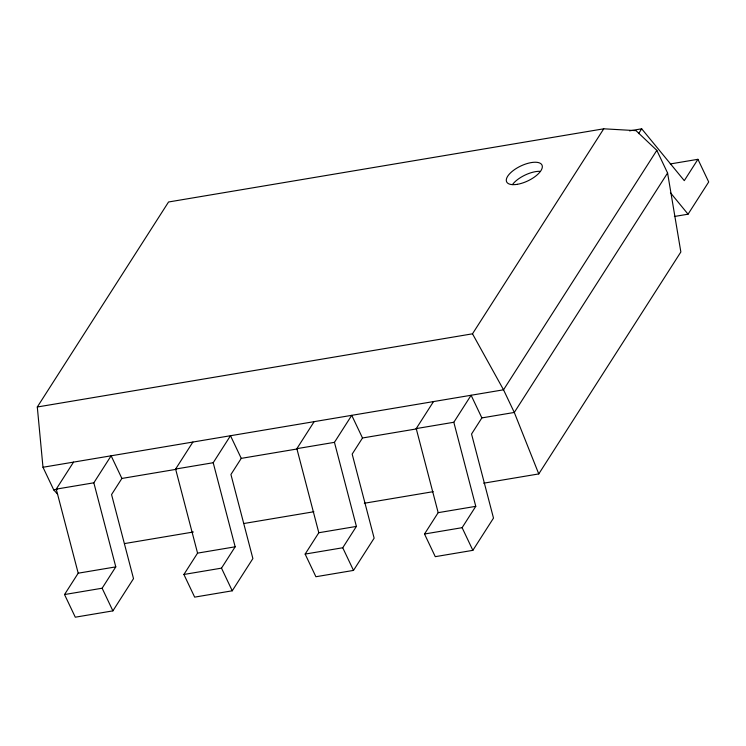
<?xml version="1.0" encoding="UTF-8"?>
<svg xmlns="http://www.w3.org/2000/svg" width="746" height="746" viewBox="0 0 746 746"><rect width="100%" height="100%" fill="white"/><g stroke="black" fill="none" stroke-linecap="round" stroke-linejoin="round"><path stroke-width="1.12" d="M57.628 494.225L53.74 489.908L42.988 467.257L37.3 406.999L168.549 201.989L603.747 128.806L636.002 130.643L656.825 150.356L667.586 173.007L680.856 251.98L538.771 473.924L483.688 483.184M176.401 469.281L121.887 478.447L111.564 494.561L133.515 578.644L112.888 610.871L75.29 617.194L64.529 594.543L78.199 573.198L56.239 489.124L73.537 462.119M64.529 594.543L102.127 588.221L115.789 566.876L93.837 482.802L111.126 455.797L121.887 478.447M297.402 448.933L241.256 458.37L230.934 474.493L252.885 558.567L232.248 590.804L194.659 597.126L183.898 574.467L197.559 553.131L175.608 469.048L192.897 442.042M183.898 574.467L221.497 568.144L235.158 546.809L213.207 462.725L230.495 435.72L241.256 458.37M417.014 428.819L362.5 437.986L352.177 454.1L374.138 538.183L353.501 570.41L315.903 576.733L305.142 554.082L318.812 532.737L296.861 448.663L314.15 421.658M305.142 554.082L342.74 547.76L356.401 526.415L334.45 442.341L351.739 415.335L362.5 437.986M37.3 406.999L472.498 333.816L603.747 128.806M667.586 173.007L514.292 412.454L481.869 417.909L471.547 434.032L493.498 518.106L472.861 550.343L435.272 556.665L424.511 534.005L438.172 512.661L416.221 428.586L433.51 401.581M424.511 534.005L462.11 527.683L475.771 506.338L453.82 422.264L471.108 395.259L481.869 417.909M638.604 133.627L641.691 128.806L684.278 180.644L697.939 159.308L708.7 181.959L688.064 214.195L674.393 216.489M656.825 150.356L503.531 389.804L42.988 467.257M629.531 130.848L641.691 128.806M670.3 163.952L697.939 159.308M56.239 489.124L93.837 482.802M175.608 469.048L213.207 462.725M296.861 448.663L334.45 442.341M416.221 428.586L453.82 422.264M53.74 489.908L57.134 489.339M124.517 543.582L193.373 532.001M243.858 523.515L313.861 511.747M364.346 503.252L433.202 491.67M78.199 573.198L115.789 566.876M197.559 553.131L235.158 546.809M318.812 532.737L356.401 526.415M438.172 512.661L475.771 506.338M670.44 192.738L688.064 214.195M472.498 333.816L503.531 389.804L514.292 412.454L538.771 473.924M462.11 527.683L472.861 550.343M342.74 547.76L353.501 570.41M221.497 568.144L232.248 590.804M102.127 588.221L112.888 610.871M512.455 184.598A19.573 8.243 -25.4 0 1 539.628 171.291M517.342 184.318A19.573 8.243 -25.4 0 0 542.193 165.603A19.573 8.243 -25.4 0 0 513.379 170.442A19.573 8.243 -25.4 0 0 517.342 184.318"/></g></svg>
